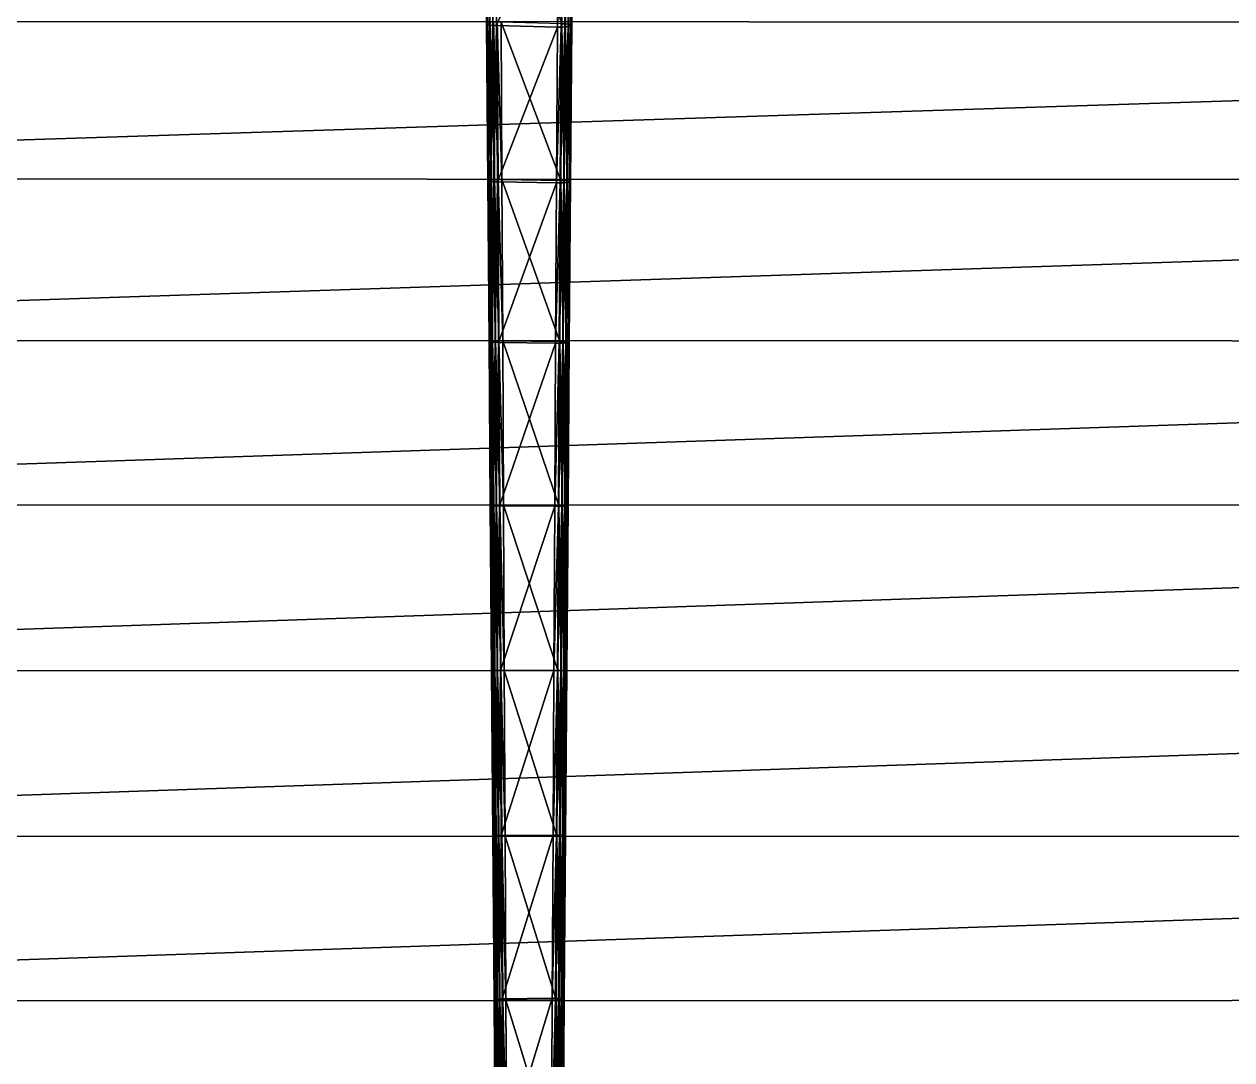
# Model space of a CAD drawing. Header units: inches. Extents: x -3.31 to 3.34, y -4.01 to 4.01.
# Drawn here: x -1.645 to 0.017, y -2.586 to -1.16 of the extents above; entities that cross this region are included whole.
import ezdxf

# ---------------------------------------------------------------- set-up
doc = ezdxf.new("R2010")
doc.units = ezdxf.units.IN
doc.header["$MEASUREMENT"] = 0
doc.layers.get('0').update_dxf_attribs({"color": 234, "true_color": 0xb11a58})

msp = doc.modelspace()

# ---------------------------------------------------------------- meshes
at = {"color": 154, "true_color": 0x1c59b1}
mesh = msp.add_polyface(dxfattribs=at)
corners = [(-3.3069, -4.0116, 3.8572), (-3.3069, -2.9433, 4.1809), (-3.3069, -1.1558, 4.1866), (-3.3069, -0.7468, 4.1121), (-3.3069, -0.5585, 4.0633), (-3.3069, -0.2236, 3.9421), (-3.3069, -3.1521, 4.1461), (-3.3069, -2.05, 4.2444), (-3.3069, -1.8217, 4.2414), (-3.3069, -1.3727, 4.2125), (-3.3069, -0.9466, 4.1532), (-3.3069, -0.3835, 4.0067), (3.3407, -1.5963, 2.8948), (3.3407, -2.2779, 2.9053), (3.3407, -2.5037, 2.8937), (3.3407, -2.7257, 2.8745), (3.3407, -3.7092, 2.665), (3.3407, -3.8672, 2.6002), (3.3407, -4.0072, 2.5279), (3.3407, -0.9495, 2.8161), (3.3407, -1.8222, 2.9058), (3.3407, -3.5358, 2.7221), (-3.3069, -0.1524, 3.9059), (3.3407, -0.1606, 2.5686), (-3.3069, 4.0116, 3.8572), (-3.3069, 3.7125, 3.9958), (-3.3069, 3.5386, 4.0536), (-3.3069, 2.9433, 4.1809), (-3.3069, 0.7468, 4.1121), (-3.3069, 3.3512, 4.1036), (-3.3069, 2.7268, 4.2082), (-3.3069, 2.05, 4.2444), (-3.3069, 1.8217, 4.2414), (-3.3069, 1.5953, 4.2307), (-3.3069, 0.3835, 4.0067), (3.3407, 0.231, 2.6046), (3.3407, 1.158, 2.8499), (3.3407, 1.5963, 2.8948), (3.3407, 2.0501, 2.9094), (3.3407, 2.5037, 2.8937), (3.3407, 2.7257, 2.8745), (3.3407, 2.9418, 2.8478), (3.3407, 3.3488, 2.7716), (3.3407, 3.7092, 2.665), (3.3407, 3.8672, 2.6002), (3.3407, 4.0072, 2.5279), (3.3407, 0.3895, 2.669), (3.3407, 0.5633, 2.7257), (3.3407, 0.7506, 2.7747), (3.3407, 0.9495, 2.8161), (3.3407, 1.8222, 2.9058), (-3.3069, 0.1524, 3.9059), (3.3407, 0.1606, 2.5686), (-3.3069, -3.871, 3.9303), (-3.3069, -3.7125, 3.9958), (-3.3069, -3.5386, 4.0536), (-3.3069, -3.3512, 4.1036), (3.3407, -3.3488, 2.7716), (3.3407, -3.1501, 2.8135), (3.3407, -2.9418, 2.8478), (-3.3069, -2.7268, 4.2082), (-3.3069, -2.5045, 4.2278), (-3.3069, -2.2782, 4.2399), (3.3407, -2.0501, 2.9094), (-3.3069, -1.5953, 4.2307), (3.3407, -1.3743, 2.8761), (3.3407, -1.158, 2.8499), (3.3407, -0.7506, 2.7747), (3.3407, -0.5633, 2.7257), (3.3407, -0.3895, 2.669), (3.3407, -0.231, 2.6046), (-3.3069, 3.871, 3.9303), (3.3407, 3.5358, 2.7221), (-3.3069, 3.1521, 4.1461), (3.3407, 3.1501, 2.8135), (-3.3069, 2.5045, 4.2278), (-3.3069, 2.2782, 4.2399), (3.3407, 2.2779, 2.9053), (-3.3069, 1.3727, 4.2125), (3.3407, 1.3743, 2.8761), (-3.3069, 1.1558, 4.1866), (-3.3069, 0.9466, 4.1532), (-3.3069, 0.5585, 4.0633), (-3.3069, 0.2236, 3.9421)]
mesh.append_faces([[corners[k] for k in face] for face in [(17, 53, 0, 17), (0, 18, 17, 0), (16, 54, 53, 16), (53, 17, 16, 53), (21, 55, 54, 21), (54, 16, 21, 54), (57, 56, 55, 57), (55, 21, 57, 55), (58, 6, 56, 58), (56, 57, 58, 56), (59, 1, 6, 59), (6, 58, 59, 6), (15, 60, 1, 15), (1, 59, 15, 1), (14, 61, 60, 14), (60, 15, 14, 60), (13, 62, 61, 13), (61, 14, 13, 61), (63, 7, 62, 63), (62, 13, 63, 62), (20, 8, 7, 20), (7, 63, 20, 7), (12, 64, 8, 12), (8, 20, 12, 8), (65, 9, 64, 65), (64, 12, 65, 64), (66, 2, 9, 66), (9, 65, 66, 9), (19, 10, 2, 19), (2, 66, 19, 2), (67, 3, 10, 67), (10, 19, 67, 10), (68, 4, 3, 68), (3, 67, 68, 3), (69, 11, 4, 69), (4, 68, 69, 4), (70, 5, 11, 70), (11, 69, 70, 11), (23, 22, 5, 23), (5, 70, 23, 5), (44, 45, 24, 44), (24, 71, 44, 24), (43, 44, 71, 43), (71, 25, 43, 71), (72, 43, 25, 72), (25, 26, 72, 25), (42, 72, 26, 42), (26, 29, 42, 26), (74, 42, 29, 74), (29, 73, 74, 29), (41, 74, 73, 41), (73, 27, 41, 73), (40, 41, 27, 40), (27, 30, 40, 27), (39, 40, 30, 39), (30, 75, 39, 30), (77, 39, 75, 77), (75, 76, 77, 75), (38, 77, 76, 38), (76, 31, 38, 76), (50, 38, 31, 50), (31, 32, 50, 31), (37, 50, 32, 37), (32, 33, 37, 32), (79, 37, 33, 79), (33, 78, 79, 33), (36, 79, 78, 36), (78, 80, 36, 78), (49, 36, 80, 49), (80, 81, 49, 80), (48, 49, 81, 48), (81, 28, 48, 81), (47, 48, 28, 47), (28, 82, 47, 28), (46, 47, 82, 46), (82, 34, 46, 82), (35, 46, 34, 35), (34, 83, 35, 34), (52, 35, 83, 52), (83, 51, 52, 83)]], dxfattribs={"vtx2": -1, "vtx3": -1, "color": 154})
at = {"color": 61, "true_color": 0xd6e499}
mesh = msp.add_polyface(dxfattribs=at)
corners = [(-0.8995, -0.9573, 3.632), (-0.9009, -1.1639, 3.6663), (-0.906, -1.1641, 3.6648), (-0.895, -0.9567, 3.6351), (-0.8966, -1.1634, 3.6693), (-0.8917, -0.9559, 3.6394), (-0.8933, -1.1629, 3.6735), (-0.8898, -0.955, 3.6445), (-0.8916, -1.1621, 3.6784), (-0.8897, -0.954, 3.6498), (-0.8914, -1.1614, 3.6837), (-0.8913, -0.953, 3.655), (-0.893, -1.1607, 3.6888), (-0.8944, -0.9522, 3.6594), (-0.896, -1.1601, 3.6931), (-0.8987, -0.9516, 3.6627), (-0.9002, -1.1596, 3.6963), (-1.0085, -0.95, 3.6712), (-1.0068, -1.1584, 3.7046), (-1.0036, -1.1578, 3.7088), (-1.0103, -0.9509, 3.6662), (-1.0086, -1.1591, 3.6997), (-1.0105, -0.9519, 3.6608), (-1.0087, -1.1599, 3.6944), (-1.0089, -0.9529, 3.6556), (-1.0072, -1.1606, 3.6894), (-1.0058, -0.9537, 3.6512), (-1.0042, -1.1612, 3.685), (-1.0014, -0.9543, 3.6479), (-1, -1.1617, 3.6818), (-0.9039, -0.9512, 3.6645), (-0.9052, -1.1594, 3.698), (-0.99, -0.9484, 3.68), (-0.995, -1.1619, 3.6801), (-0.9963, -0.9546, 3.6461), (-0.9102, -0.9575, 3.6306), (-0.9113, -1.1641, 3.6649)]
mesh.append_faces([[corners[k] for k in face] for face in [(0, 1, 2, 0), (1, 0, 3, 1), (3, 4, 1, 3), (4, 3, 5, 4), (5, 6, 4, 5), (6, 5, 7, 6), (7, 8, 6, 7), (8, 7, 9, 8), (9, 10, 8, 9), (10, 9, 11, 10), (11, 12, 10, 11), (12, 11, 13, 12), (13, 14, 12, 13), (14, 13, 15, 14), (15, 16, 14, 15), (17, 18, 19, 17), (18, 17, 20, 18), (20, 21, 18, 20), (21, 20, 22, 21), (22, 23, 21, 22), (23, 22, 24, 23), (24, 25, 23, 24), (25, 24, 26, 25), (26, 27, 25, 26), (27, 26, 28, 27), (28, 29, 27, 28), (16, 15, 30, 16), (30, 31, 16, 30), (31, 30, 32, 31), (33, 34, 35, 33), (35, 36, 33, 35), (29, 28, 34, 29), (34, 33, 29, 34)]], dxfattribs={"vtx2": -1, "vtx3": -1, "color": 61})
mesh = msp.add_polyface(dxfattribs=at)
corners = [(-0.906, -1.1641, 3.6648), (-0.9047, -0.9575, 3.6305), (-0.8995, -0.9573, 3.632), (-0.8914, -1.1614, 3.6837), (-0.8932, -1.3767, 3.7101), (-0.8933, -1.3772, 3.705), (-0.893, -1.1607, 3.6888), (-0.8946, -1.3762, 3.715), (-0.896, -1.1601, 3.6931), (-0.8976, -1.3757, 3.7192), (-0.9002, -1.1596, 3.6963), (-0.9017, -1.3754, 3.7224), (-0.9052, -1.1594, 3.698), (-0.9065, -1.3752, 3.7241), (-0.9928, -1.3737, 3.739), (-0.9941, -1.1572, 3.7133), (-0.9992, -1.1574, 3.7118), (-0.9978, -1.3739, 3.7375), (-1.0036, -1.1578, 3.7088), (-1.002, -1.3742, 3.7346), (-1.0068, -1.1584, 3.7046), (-1.0052, -1.3746, 3.7305), (-1.0086, -1.1591, 3.6997), (-1.0069, -1.3751, 3.7257), (-1.0087, -1.1599, 3.6944), (-1.007, -1.3756, 3.7205), (-1.0072, -1.1606, 3.6894), (-1.0055, -1.3761, 3.7156), (-1.0042, -1.1612, 3.685), (-1.0026, -1.3765, 3.7114), (-1, -1.1617, 3.6818), (-0.9985, -1.3769, 3.7083), (-0.9113, -1.1641, 3.6649), (-0.9102, -0.9575, 3.6306), (-0.9888, -1.1572, 3.7132), (-0.9877, -1.3737, 3.7388), (-0.995, -1.1619, 3.6801)]
mesh.append_faces([[corners[k] for k in face] for face in [(0, 1, 2, 0), (3, 4, 5, 3), (4, 3, 6, 4), (6, 7, 4, 6), (7, 6, 8, 7), (8, 9, 7, 8), (9, 8, 10, 9), (10, 11, 9, 10), (11, 10, 12, 11), (12, 13, 11, 12), (14, 15, 16, 14), (16, 17, 14, 16), (17, 16, 18, 17), (18, 19, 17, 18), (19, 18, 20, 19), (20, 21, 19, 20), (21, 20, 22, 21), (22, 23, 21, 22), (23, 22, 24, 23), (24, 25, 23, 24), (25, 24, 26, 25), (26, 27, 25, 26), (27, 26, 28, 27), (28, 29, 27, 28), (29, 28, 30, 29), (30, 31, 29, 30), (32, 33, 1, 32), (1, 0, 32, 1), (13, 12, 34, 13), (34, 35, 13, 34), (35, 34, 15, 35), (15, 14, 35, 15), (31, 30, 36, 31)]], dxfattribs={"vtx2": -1, "vtx3": -1, "color": 61})
mesh = msp.add_polyface(dxfattribs=at)
corners = [(-0.9073, -1.3786, 3.6917), (-0.906, -1.1641, 3.6648), (-0.9009, -1.1639, 3.6663), (-0.9024, -1.3784, 3.6931), (-0.8966, -1.1634, 3.6693), (-0.8981, -1.3781, 3.696), (-0.8933, -1.1629, 3.6735), (-0.895, -1.3777, 3.7001), (-0.8916, -1.1621, 3.6784), (-0.8933, -1.3772, 3.705), (-0.8914, -1.1614, 3.6837), (-0.8992, -1.5972, 3.7379), (-0.8976, -1.3757, 3.7192), (-0.9017, -1.3754, 3.7224), (-0.9031, -1.597, 3.7409), (-0.9065, -1.3752, 3.7241), (-0.9079, -1.5969, 3.7426), (-0.9916, -1.596, 3.7571), (-0.9928, -1.3737, 3.739), (-0.9978, -1.3739, 3.7375), (-0.9963, -1.5961, 3.7556), (-1.002, -1.3742, 3.7346), (-1.0005, -1.5962, 3.7528), (-1.0052, -1.3746, 3.7305), (-1.0035, -1.5965, 3.7488), (-1.0069, -1.3751, 3.7257), (-1.0052, -1.5968, 3.7441), (-1.007, -1.3756, 3.7205), (-1.0053, -1.5972, 3.7391), (-0.9125, -1.3786, 3.6918), (-0.9113, -1.1641, 3.6649), (-0.9877, -1.3737, 3.7388), (-0.9865, -1.596, 3.757), (-0.9936, -1.377, 3.7066), (-0.995, -1.1619, 3.6801), (-0.9985, -1.3769, 3.7083)]
mesh.append_faces([[corners[k] for k in face] for face in [(0, 1, 2, 0), (2, 3, 0, 2), (3, 2, 4, 3), (4, 5, 3, 4), (5, 4, 6, 5), (6, 7, 5, 6), (7, 6, 8, 7), (8, 9, 7, 8), (9, 8, 10, 9), (11, 12, 13, 11), (13, 14, 11, 13), (14, 13, 15, 14), (15, 16, 14, 15), (17, 18, 19, 17), (19, 20, 17, 19), (20, 19, 21, 20), (21, 22, 20, 21), (22, 21, 23, 22), (23, 24, 22, 23), (24, 23, 25, 24), (25, 26, 24, 25), (26, 25, 27, 26), (27, 28, 26, 27), (29, 30, 1, 29), (1, 0, 29, 1), (16, 15, 31, 16), (31, 32, 16, 31), (33, 34, 30, 33), (30, 29, 33, 30), (34, 33, 35, 34), (32, 31, 18, 32), (18, 17, 32, 18)]], dxfattribs={"vtx2": -1, "vtx3": -1, "color": 61})
mesh = msp.add_polyface(dxfattribs=at)
corners = [(-0.9086, -1.5991, 3.711), (-0.9073, -1.3786, 3.6917), (-0.9024, -1.3784, 3.6931), (-0.9038, -1.599, 3.7125), (-0.8981, -1.3781, 3.696), (-0.8997, -1.5988, 3.7153), (-0.895, -1.3777, 3.7001), (-0.8967, -1.5985, 3.7193), (-0.8933, -1.3772, 3.705), (-0.895, -1.5982, 3.724), (-0.8932, -1.3767, 3.7101), (-0.8949, -1.5978, 3.729), (-0.8946, -1.3762, 3.715), (-0.8963, -1.5975, 3.7338), (-0.8976, -1.3757, 3.7192), (-0.8992, -1.5972, 3.7379), (-1.0053, -1.5972, 3.7391), (-1.007, -1.3756, 3.7205), (-1.0055, -1.3761, 3.7156), (-1.0039, -1.5975, 3.7343), (-1.0026, -1.3765, 3.7114), (-1.001, -1.5978, 3.7302), (-0.9985, -1.3769, 3.7083), (-0.997, -1.598, 3.7272), (-0.9903, -1.822, 3.7676), (-0.9916, -1.596, 3.7571), (-0.9963, -1.5961, 3.7556), (-0.9949, -1.8221, 3.7663), (-1.0005, -1.5962, 3.7528), (-0.9989, -1.8222, 3.7635), (-0.9136, -1.599, 3.7112), (-0.9125, -1.3786, 3.6918), (-0.9865, -1.596, 3.757), (-0.9854, -1.822, 3.7675), (-0.9092, -1.8225, 3.7536), (-0.9923, -1.5981, 3.7255), (-0.9936, -1.377, 3.7066)]
mesh.append_faces([[corners[k] for k in face] for face in [(0, 1, 2, 0), (2, 3, 0, 2), (3, 2, 4, 3), (4, 5, 3, 4), (5, 4, 6, 5), (6, 7, 5, 6), (7, 6, 8, 7), (8, 9, 7, 8), (9, 8, 10, 9), (10, 11, 9, 10), (11, 10, 12, 11), (12, 13, 11, 12), (13, 12, 14, 13), (14, 15, 13, 14), (16, 17, 18, 16), (18, 19, 16, 18), (19, 18, 20, 19), (20, 21, 19, 20), (21, 20, 22, 21), (22, 23, 21, 22), (24, 25, 26, 24), (26, 27, 24, 26), (27, 26, 28, 27), (28, 29, 27, 28), (30, 31, 1, 30), (1, 0, 30, 1), (32, 33, 34, 32), (35, 36, 31, 35), (31, 30, 35, 31), (23, 22, 36, 23), (36, 35, 23, 36), (33, 32, 25, 33), (25, 24, 33, 25)]], dxfattribs={"vtx2": -1, "vtx3": -1, "color": 61})
mesh = msp.add_polyface(dxfattribs=at)
corners = [(-0.9053, -1.8235, 3.7244), (-0.9038, -1.599, 3.7125), (-0.8997, -1.5988, 3.7153), (-0.9013, -1.8234, 3.7271), (-0.8967, -1.5985, 3.7193), (-0.8983, -1.8233, 3.731), (-0.895, -1.5982, 3.724), (-0.8967, -1.8231, 3.7355), (-0.8949, -1.5978, 3.729), (-0.8966, -1.8229, 3.7404), (-0.8963, -1.5975, 3.7338), (-0.898, -1.8228, 3.745), (-0.8992, -1.5972, 3.7379), (-0.9007, -1.8227, 3.749), (-0.9031, -1.597, 3.7409), (-0.9046, -1.8226, 3.752), (-0.9989, -1.8222, 3.7635), (-1.0005, -1.5962, 3.7528), (-1.0035, -1.5965, 3.7488), (-1.0018, -1.8223, 3.7596), (-1.0052, -1.5968, 3.7441), (-1.0034, -1.8225, 3.7551), (-1.0053, -1.5972, 3.7391), (-1.0036, -1.8226, 3.7502), (-1.0039, -1.5975, 3.7343), (-1.0022, -1.8228, 3.7456), (-1.001, -1.5978, 3.7302), (-0.9994, -1.8229, 3.7416), (-0.997, -1.598, 3.7272), (-0.9956, -1.823, 3.7387), (-0.9079, -1.5969, 3.7426), (-0.9092, -1.8225, 3.7536), (-0.9865, -1.596, 3.757), (-0.991, -1.8231, 3.737), (-0.9923, -1.5981, 3.7255), (-0.9136, -1.599, 3.7112), (-0.9148, -1.8235, 3.7231)]
mesh.append_faces([[corners[k] for k in face] for face in [(0, 1, 2, 0), (2, 3, 0, 2), (3, 2, 4, 3), (4, 5, 3, 4), (5, 4, 6, 5), (6, 7, 5, 6), (7, 6, 8, 7), (8, 9, 7, 8), (9, 8, 10, 9), (10, 11, 9, 10), (11, 10, 12, 11), (12, 13, 11, 12), (13, 12, 14, 13), (14, 15, 13, 14), (16, 17, 18, 16), (18, 19, 16, 18), (19, 18, 20, 19), (20, 21, 19, 20), (21, 20, 22, 21), (22, 23, 21, 22), (23, 22, 24, 23), (24, 25, 23, 24), (25, 24, 26, 25), (26, 27, 25, 26), (27, 26, 28, 27), (28, 29, 27, 28), (15, 14, 30, 15), (30, 31, 15, 30), (31, 30, 32, 31), (33, 34, 35, 33), (35, 36, 33, 35), (29, 28, 34, 29), (34, 33, 29, 34)]], dxfattribs={"vtx2": -1, "vtx3": -1, "color": 61})
mesh = msp.add_polyface(dxfattribs=at)
corners = [(-0.9099, -1.8235, 3.723), (-0.9086, -1.5991, 3.711), (-0.9038, -1.599, 3.7125), (-0.9053, -1.8235, 3.7244), (-0.8966, -1.8229, 3.7404), (-0.8983, -2.05, 3.7443), (-0.8984, -2.05, 3.7396), (-0.898, -1.8228, 3.745), (-0.8997, -2.05, 3.7488), (-0.9007, -1.8227, 3.749), (-0.9023, -2.05, 3.7527), (-0.9046, -1.8226, 3.752), (-0.9061, -2.05, 3.7555), (-0.989, -2.05, 3.7707), (-0.9903, -1.822, 3.7676), (-0.9949, -1.8221, 3.7663), (-0.9935, -2.05, 3.7693), (-0.9989, -1.8222, 3.7635), (-0.9973, -2.05, 3.7667), (-1.0018, -1.8223, 3.7596), (-1.0002, -2.05, 3.7629), (-1.0034, -1.8225, 3.7551), (-1.0017, -2.05, 3.7585), (-1.0036, -1.8226, 3.7502), (-1.0018, -2.05, 3.7538), (-1.0022, -1.8228, 3.7456), (-1.0005, -2.05, 3.7493), (-0.9994, -1.8229, 3.7416), (-0.9978, -2.05, 3.7455), (-0.9956, -1.823, 3.7387), (-0.9941, -2.05, 3.7426), (-0.9148, -1.8235, 3.7231), (-0.9136, -1.599, 3.7112), (-0.9092, -1.8225, 3.7536), (-0.9105, -2.05, 3.7571), (-0.9854, -1.822, 3.7675), (-0.9843, -2.05, 3.7706)]
mesh.append_faces([[corners[k] for k in face] for face in [(0, 1, 2, 0), (2, 3, 0, 2), (4, 5, 6, 4), (5, 4, 7, 5), (7, 8, 5, 7), (8, 7, 9, 8), (9, 10, 8, 9), (10, 9, 11, 10), (11, 12, 10, 11), (13, 14, 15, 13), (15, 16, 13, 15), (16, 15, 17, 16), (17, 18, 16, 17), (18, 17, 19, 18), (19, 20, 18, 19), (20, 19, 21, 20), (21, 22, 20, 21), (22, 21, 23, 22), (23, 24, 22, 23), (24, 23, 25, 24), (25, 26, 24, 25), (26, 25, 27, 26), (27, 28, 26, 27), (28, 27, 29, 28), (29, 30, 28, 29), (31, 32, 1, 31), (1, 0, 31, 1), (12, 11, 33, 12), (33, 34, 12, 33), (34, 33, 35, 34), (35, 36, 34, 35), (36, 35, 14, 36), (14, 13, 36, 14)]], dxfattribs={"vtx2": -1, "vtx3": -1, "color": 61})
mesh = msp.add_polyface(dxfattribs=at)
corners = [(-0.9159, -2.05, 3.7276), (-0.9148, -1.8235, 3.7231), (-0.9099, -1.8235, 3.723), (-0.9112, -2.05, 3.7274), (-0.9053, -1.8235, 3.7244), (-0.9067, -2.05, 3.7288), (-0.9013, -1.8234, 3.7271), (-0.9028, -2.05, 3.7314), (-0.8983, -1.8233, 3.731), (-0.9, -2.05, 3.7352), (-0.8967, -1.8231, 3.7355), (-0.8984, -2.05, 3.7396), (-0.8966, -1.8229, 3.7404), (-0.9125, -2.2765, 3.7244), (-0.9082, -2.2766, 3.7257), (-0.9044, -2.2767, 3.7283), (-0.9017, -2.2768, 3.7319), (-0.9002, -2.2769, 3.7362), (-0.8983, -2.05, 3.7443), (-0.9001, -2.2771, 3.7407), (-0.9941, -2.05, 3.7426), (-0.9926, -2.277, 3.7391), (-0.9962, -2.2771, 3.7418), (-0.917, -2.2765, 3.7245), (-0.9897, -2.05, 3.7411), (-0.991, -1.8231, 3.737), (-0.9884, -2.277, 3.7376), (-0.9956, -1.823, 3.7387)]
mesh.append_faces([[corners[k] for k in face] for face in [(0, 1, 2, 0), (2, 3, 0, 2), (3, 2, 4, 3), (4, 5, 3, 4), (5, 4, 6, 5), (6, 7, 5, 6), (7, 6, 8, 7), (8, 9, 7, 8), (9, 8, 10, 9), (10, 11, 9, 10), (11, 10, 12, 11), (13, 3, 5, 13), (5, 14, 13, 5), (14, 5, 7, 14), (7, 15, 14, 7), (15, 7, 9, 15), (9, 16, 15, 9), (16, 9, 11, 16), (11, 17, 16, 11), (17, 11, 18, 17), (18, 19, 17, 18), (20, 21, 22, 20), (23, 0, 3, 23), (3, 13, 23, 3), (24, 25, 1, 24), (1, 0, 24, 1), (26, 24, 0, 26), (0, 23, 26, 0), (20, 27, 25, 20), (25, 24, 20, 25), (21, 20, 24, 21), (24, 26, 21, 24)]], dxfattribs={"vtx2": -1, "vtx3": -1, "color": 61})
mesh = msp.add_polyface(dxfattribs=at)
corners = [(-0.9001, -2.2771, 3.7407), (-0.8983, -2.05, 3.7443), (-0.8997, -2.05, 3.7488), (-0.9014, -2.2772, 3.745), (-0.9023, -2.05, 3.7527), (-0.9039, -2.2773, 3.7488), (-0.9061, -2.05, 3.7555), (-0.9075, -2.2774, 3.7515), (-0.9105, -2.05, 3.7571), (-0.9118, -2.2775, 3.753), (-0.9138, -2.5011, 3.7139), (-0.9125, -2.2765, 3.7244), (-0.9082, -2.2766, 3.7257), (-0.9096, -2.5012, 3.7152), (-0.9044, -2.2767, 3.7283), (-0.906, -2.5014, 3.7177), (-0.9831, -2.2779, 3.7661), (-0.9843, -2.05, 3.7706), (-0.989, -2.05, 3.7707), (-0.9877, -2.2779, 3.7662), (-0.9935, -2.05, 3.7693), (-0.992, -2.2779, 3.7649), (-0.9973, -2.05, 3.7667), (-0.9957, -2.2778, 3.7623), (-1.0002, -2.05, 3.7629), (-0.9985, -2.2777, 3.7587), (-1.0017, -2.05, 3.7585), (-1, -2.2775, 3.7544), (-1.0018, -2.05, 3.7538), (-1.0001, -2.2774, 3.7499), (-1.0005, -2.05, 3.7493), (-0.9988, -2.2772, 3.7456), (-0.9978, -2.05, 3.7455), (-0.9962, -2.2771, 3.7418), (-0.9941, -2.05, 3.7426), (-0.9182, -2.5011, 3.714), (-0.917, -2.2765, 3.7245)]
mesh.append_faces([[corners[k] for k in face] for face in [(0, 1, 2, 0), (2, 3, 0, 2), (3, 2, 4, 3), (4, 5, 3, 4), (5, 4, 6, 5), (6, 7, 5, 6), (7, 6, 8, 7), (8, 9, 7, 8), (10, 11, 12, 10), (12, 13, 10, 12), (13, 12, 14, 13), (14, 15, 13, 14), (16, 17, 18, 16), (18, 19, 16, 18), (19, 18, 20, 19), (20, 21, 19, 20), (21, 20, 22, 21), (22, 23, 21, 22), (23, 22, 24, 23), (24, 25, 23, 24), (25, 24, 26, 25), (26, 27, 25, 26), (27, 26, 28, 27), (28, 29, 27, 28), (29, 28, 30, 29), (30, 31, 29, 30), (31, 30, 32, 31), (32, 33, 31, 32), (33, 32, 34, 33), (35, 36, 11, 35), (11, 10, 35, 11), (9, 8, 17, 9), (17, 16, 9, 17)]], dxfattribs={"vtx2": -1, "vtx3": -1, "color": 61})
mesh = msp.add_polyface(dxfattribs=at)
corners = [(-0.906, -2.5014, 3.7177), (-0.9044, -2.2767, 3.7283), (-0.9017, -2.2768, 3.7319), (-0.9033, -2.5016, 3.7211), (-0.9002, -2.2769, 3.7362), (-0.9019, -2.5019, 3.7253), (-0.9001, -2.2771, 3.7407), (-0.9018, -2.5022, 3.7296), (-0.9014, -2.2772, 3.745), (-0.903, -2.5025, 3.7338), (-0.9039, -2.2773, 3.7488), (-0.9055, -2.5027, 3.7374), (-0.9075, -2.2774, 3.7515), (-0.909, -2.5029, 3.7401), (-0.9118, -2.2775, 3.753), (-0.9131, -2.503, 3.7415), (-0.9957, -2.2778, 3.7623), (-0.9942, -2.5036, 3.7505), (-0.9906, -2.5038, 3.7529), (-0.9985, -2.2777, 3.7587), (-0.9968, -2.5034, 3.747), (-1, -2.2775, 3.7544), (-0.9983, -2.5031, 3.7429), (-1.0001, -2.2774, 3.7499), (-0.9984, -2.5028, 3.7385), (-0.9988, -2.2772, 3.7456), (-0.9971, -2.5025, 3.7343), (-0.9962, -2.2771, 3.7418), (-0.9946, -2.5023, 3.7307), (-0.9926, -2.277, 3.7391), (-0.9912, -2.5021, 3.7281), (-0.9831, -2.2779, 3.7661), (-0.982, -2.5038, 3.7541), (-0.987, -2.502, 3.7266), (-0.9884, -2.277, 3.7376), (-0.917, -2.2765, 3.7245), (-0.9182, -2.5011, 3.714)]
mesh.append_faces([[corners[k] for k in face] for face in [(0, 1, 2, 0), (2, 3, 0, 2), (3, 2, 4, 3), (4, 5, 3, 4), (5, 4, 6, 5), (6, 7, 5, 6), (7, 6, 8, 7), (8, 9, 7, 8), (9, 8, 10, 9), (10, 11, 9, 10), (11, 10, 12, 11), (12, 13, 11, 12), (13, 12, 14, 13), (14, 15, 13, 14), (16, 17, 18, 16), (17, 16, 19, 17), (19, 20, 17, 19), (20, 19, 21, 20), (21, 22, 20, 21), (22, 21, 23, 22), (23, 24, 22, 23), (24, 23, 25, 24), (25, 26, 24, 25), (26, 25, 27, 26), (27, 28, 26, 27), (28, 27, 29, 28), (29, 30, 28, 29), (15, 14, 31, 15), (31, 32, 15, 31), (33, 34, 35, 33), (35, 36, 33, 35), (30, 29, 34, 30), (34, 33, 30, 34)]], dxfattribs={"vtx2": -1, "vtx3": -1, "color": 61})
mesh = msp.add_polyface(dxfattribs=at)
corners = [(-0.9193, -2.7219, 3.6961), (-0.9182, -2.5011, 3.714), (-0.9138, -2.5011, 3.7139), (-0.9151, -2.7219, 3.696), (-0.9096, -2.5012, 3.7152), (-0.911, -2.722, 3.6972), (-0.906, -2.5014, 3.7177), (-0.9076, -2.7222, 3.6995), (-0.9033, -2.5016, 3.7211), (-0.905, -2.7226, 3.7029), (-0.9019, -2.5019, 3.7253), (-0.9036, -2.723, 3.7068), (-0.9018, -2.5022, 3.7296), (-0.9035, -2.7234, 3.711), (-0.903, -2.5025, 3.7338), (-0.9047, -2.7238, 3.7151), (-0.9055, -2.5027, 3.7374), (-0.9071, -2.7242, 3.7185), (-0.909, -2.5029, 3.7401), (-0.9105, -2.7245, 3.7211), (-0.9864, -2.5038, 3.7542), (-0.9877, -2.2779, 3.7662), (-0.992, -2.2779, 3.7649), (-0.9906, -2.5038, 3.7529), (-0.9957, -2.2778, 3.7623), (-0.9967, -2.7243, 3.7196), (-0.9984, -2.5028, 3.7385), (-0.9971, -2.5025, 3.7343), (-0.9955, -2.7239, 3.7155), (-0.9946, -2.5023, 3.7307), (-0.9931, -2.7235, 3.7121), (-0.9912, -2.5021, 3.7281), (-0.9897, -2.7233, 3.7095), (-0.9857, -2.7231, 3.7081), (-0.987, -2.502, 3.7266), (-0.982, -2.5038, 3.7541), (-0.9831, -2.2779, 3.7661)]
mesh.append_faces([[corners[k] for k in face] for face in [(0, 1, 2, 0), (2, 3, 0, 2), (3, 2, 4, 3), (4, 5, 3, 4), (5, 4, 6, 5), (6, 7, 5, 6), (7, 6, 8, 7), (8, 9, 7, 8), (9, 8, 10, 9), (10, 11, 9, 10), (11, 10, 12, 11), (12, 13, 11, 12), (13, 12, 14, 13), (14, 15, 13, 14), (15, 14, 16, 15), (16, 17, 15, 16), (17, 16, 18, 17), (18, 19, 17, 18), (20, 21, 22, 20), (22, 23, 20, 22), (23, 22, 24, 23), (25, 26, 27, 25), (27, 28, 25, 27), (28, 27, 29, 28), (29, 30, 28, 29), (30, 29, 31, 30), (31, 32, 30, 31), (33, 34, 1, 33), (1, 0, 33, 1), (35, 36, 21, 35), (21, 20, 35, 21), (32, 31, 34, 32), (34, 33, 32, 34)]], dxfattribs={"vtx2": -1, "vtx3": -1, "color": 61})
mesh = msp.add_polyface(dxfattribs=at)
corners = [(-0.9105, -2.7245, 3.7211), (-0.909, -2.5029, 3.7401), (-0.9131, -2.503, 3.7415), (-0.9145, -2.7246, 3.7225), (-0.9205, -2.9367, 3.6706), (-0.9193, -2.7219, 3.6961), (-0.9151, -2.7219, 3.696), (-0.9164, -2.9367, 3.6705), (-0.911, -2.722, 3.6972), (-0.9125, -2.9369, 3.6717), (-0.9076, -2.7222, 3.6995), (-0.9091, -2.9372, 3.6739), (-0.905, -2.7226, 3.7029), (-0.9067, -2.9377, 3.6771), (-0.9036, -2.723, 3.7068), (-0.9053, -2.9382, 3.6809), (-0.9035, -2.7234, 3.711), (-0.9052, -2.9388, 3.685), (-0.9851, -2.7259, 3.7347), (-0.9864, -2.5038, 3.7542), (-0.9906, -2.5038, 3.7529), (-0.9891, -2.7257, 3.7335), (-0.9942, -2.5036, 3.7505), (-0.9926, -2.7255, 3.7311), (-0.9968, -2.5034, 3.747), (-0.9952, -2.7251, 3.7277), (-0.9983, -2.5031, 3.7429), (-0.9966, -2.7247, 3.7238), (-0.9984, -2.5028, 3.7385), (-0.9967, -2.7243, 3.7196), (-0.982, -2.5038, 3.7541), (-0.9809, -2.7258, 3.7346), (-0.9844, -2.9384, 3.6822), (-0.9857, -2.7231, 3.7081), (-0.9882, -2.9386, 3.6835), (-0.9897, -2.7233, 3.7095)]
mesh.append_faces([[corners[k] for k in face] for face in [(0, 1, 2, 0), (2, 3, 0, 2), (4, 5, 6, 4), (6, 7, 4, 6), (7, 6, 8, 7), (8, 9, 7, 8), (9, 8, 10, 9), (10, 11, 9, 10), (11, 10, 12, 11), (12, 13, 11, 12), (13, 12, 14, 13), (14, 15, 13, 14), (15, 14, 16, 15), (16, 17, 15, 16), (18, 19, 20, 18), (20, 21, 18, 20), (21, 20, 22, 21), (22, 23, 21, 22), (23, 22, 24, 23), (24, 25, 23, 24), (25, 24, 26, 25), (26, 27, 25, 26), (27, 26, 28, 27), (28, 29, 27, 28), (3, 2, 30, 3), (30, 31, 3, 30), (32, 33, 5, 32), (5, 4, 32, 5), (31, 30, 19, 31), (19, 18, 31, 19), (34, 35, 33, 34), (33, 32, 34, 33)]], dxfattribs={"vtx2": -1, "vtx3": -1, "color": 61})

doc.saveas('drawing.dxf')
